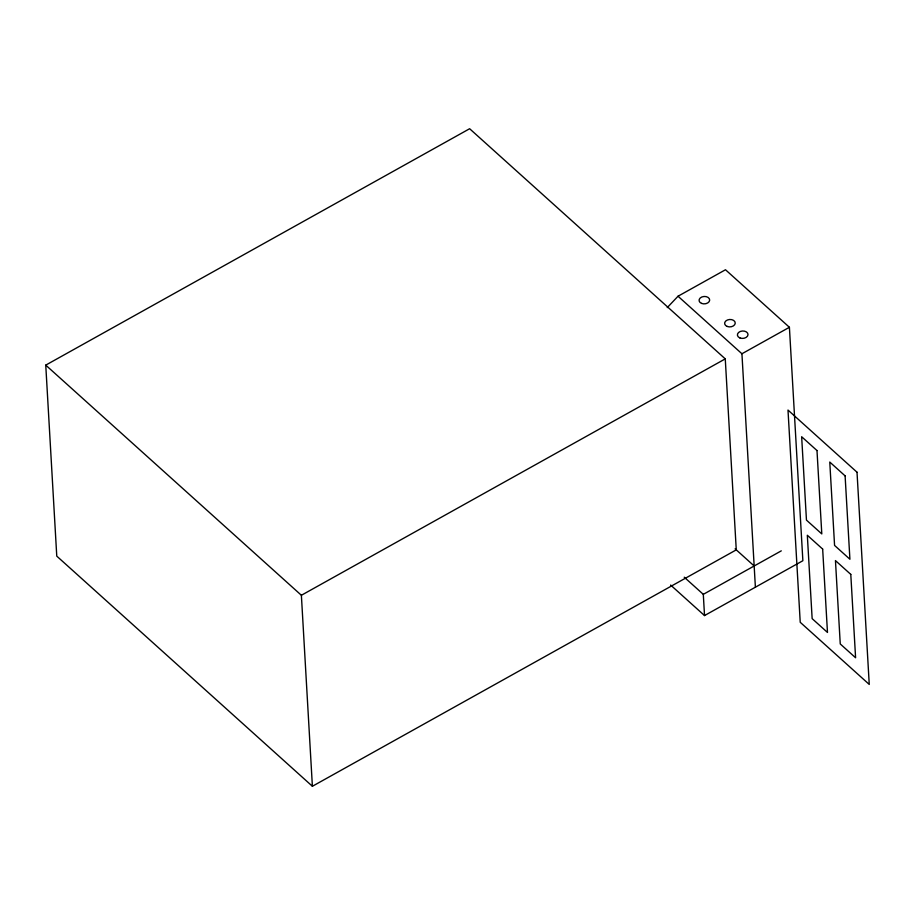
<?xml version="1.0" encoding="UTF-8"?>
<svg xmlns="http://www.w3.org/2000/svg" width="915" height="915" viewBox="0 0 915 915"><rect width="100%" height="100%" fill="white"/><g stroke="black" fill="none" stroke-linecap="round" stroke-linejoin="round"><path stroke-width="1.37" d="M667.252 307.612L678.026 296.231L725.492 269.753L789.405 327.284L802.867 560.723L704.527 615.566L670.638 585.062M45.75 365.131L469.635 128.729L725.263 358.874L736.266 549.869L312.392 786.271L56.764 556.126L45.75 365.131L301.378 595.276L312.392 786.271M301.378 595.276L725.263 358.874M755.39 587.201L741.928 353.762L789.405 327.284M704.527 615.566L703.303 594.35L781.296 550.853M678.026 296.231L741.928 353.762M735.111 548.817L754.166 565.985M684.237 577.193L703.303 594.35M857.012 472.209L787.998 410.069L800.225 622.292L869.25 684.431L857.012 472.209M816.992 450.546L801.654 436.741L806.458 520.109L821.796 533.914L816.992 450.546M845.105 475.869L829.768 462.052L834.572 545.42L849.909 559.237L845.105 475.869M822.665 549.08L807.327 535.264L812.143 618.632L827.48 632.448L822.665 549.08M850.79 574.391L835.452 560.586L840.256 643.954L855.594 657.759L850.79 574.391M739.892 337.932A5.318 3.717 -3.3 0 0 748.013 334.673A5.318 3.717 -3.3 0 0 740.224 331.482A5.318 3.717 -3.3 0 0 739.892 337.932M727.116 326.426A5.318 3.717 -3.3 0 0 735.237 323.167A5.318 3.717 -3.3 0 0 727.448 319.976A5.318 3.717 -3.3 0 0 727.116 326.426M701.553 303.403A5.318 3.717 -3.3 0 0 709.674 300.154A5.318 3.717 -3.3 0 0 701.885 296.963A5.318 3.717 -3.3 0 0 701.553 303.403"/></g></svg>
